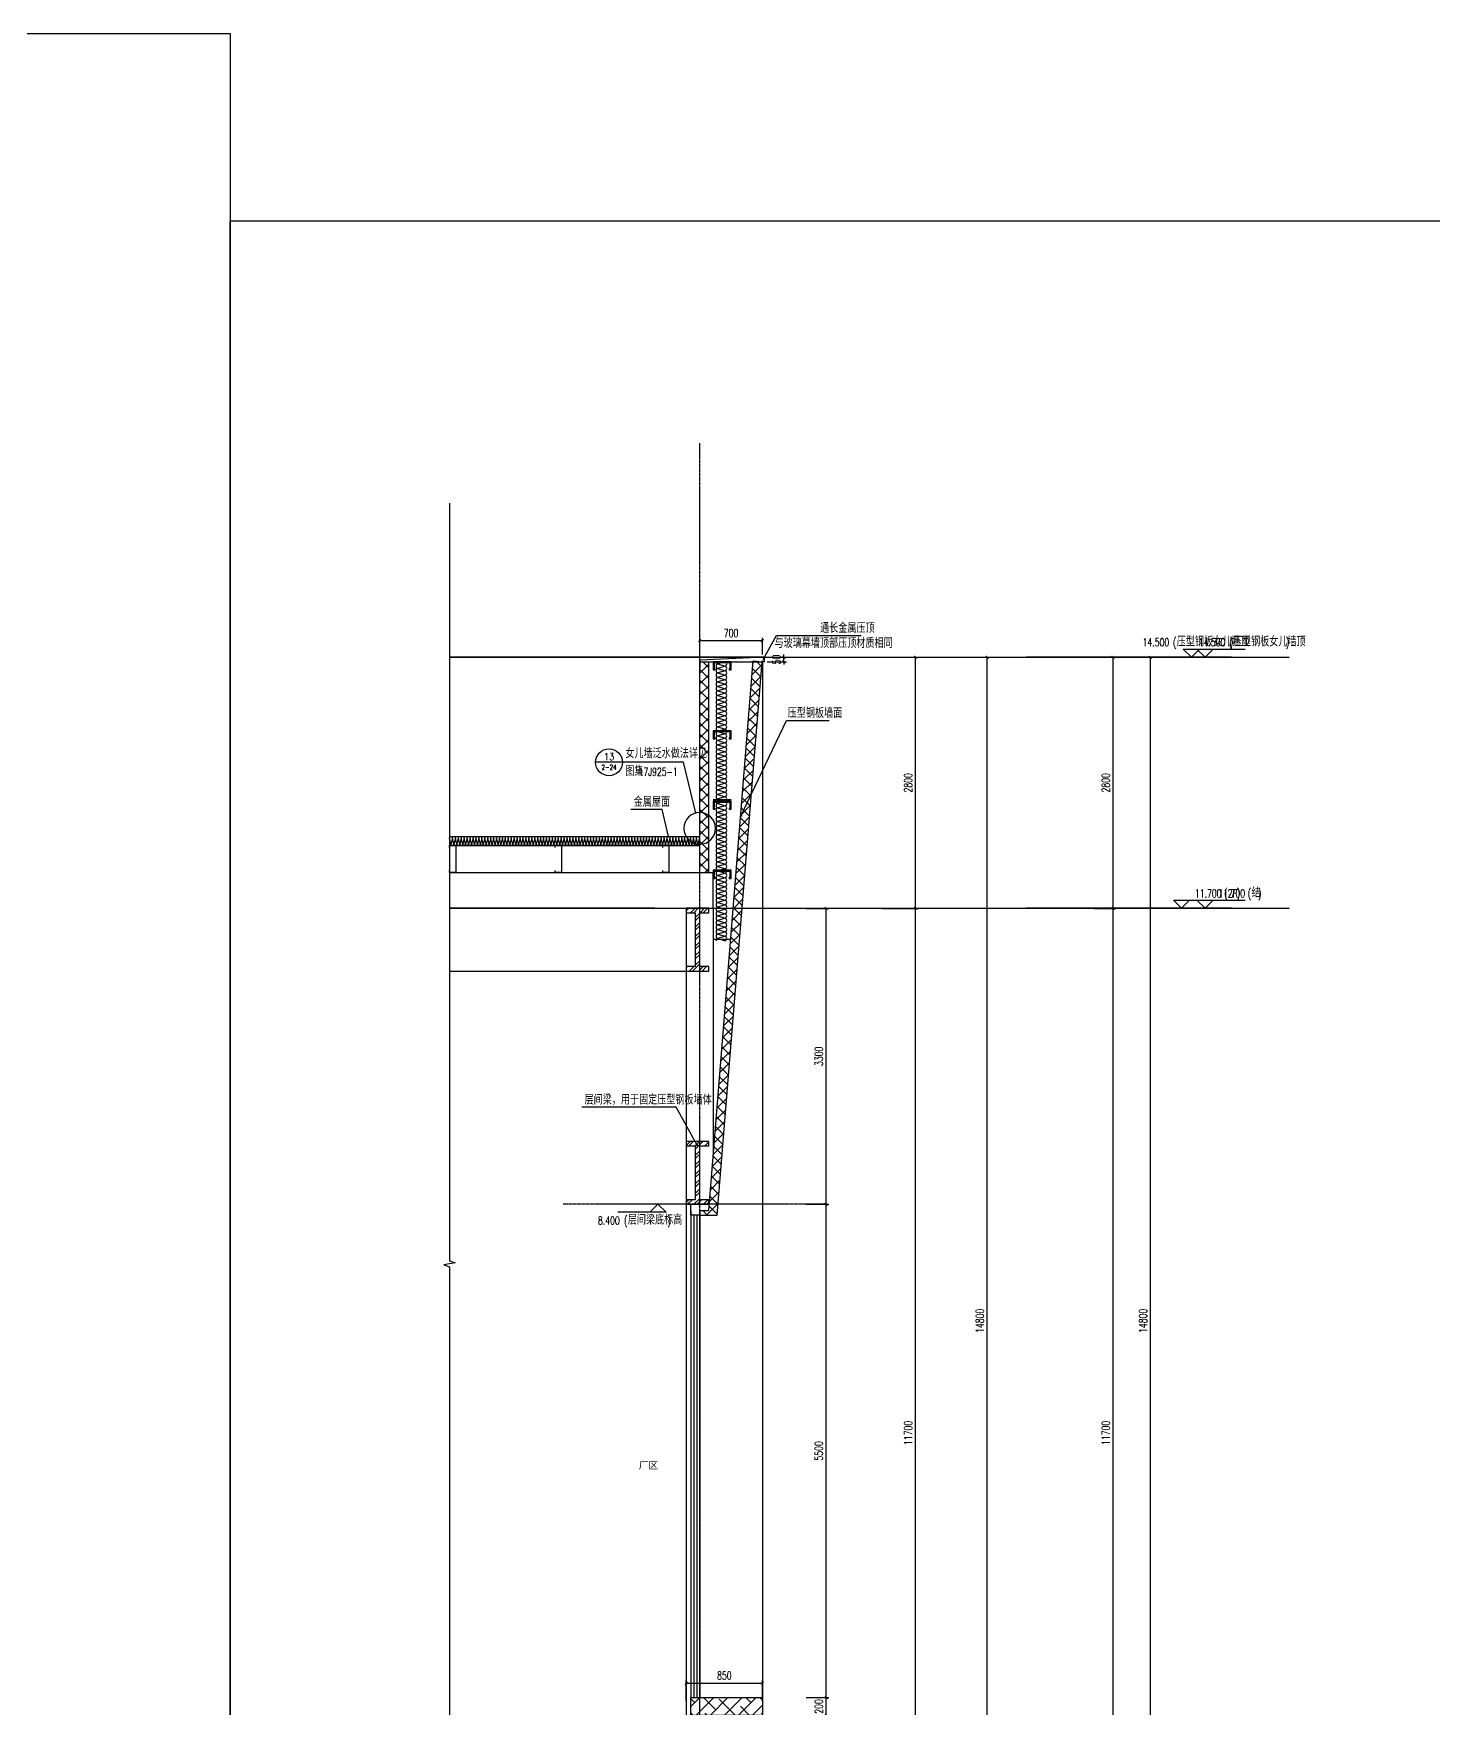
# Model space of a CAD drawing. Extents: x -1899985 to 1774885, y 556286 to 2175695.
# Drawn here: x -1570272 to -1554659, y 571034 to 589713 of the extents above; entities that cross this region are included whole.
import ezdxf
from ezdxf.enums import TextEntityAlignment as Align

# ---------------------------------------------------------------- set-up
doc = ezdxf.new("R2010")
doc.units = 0
doc.header["$LTSCALE"] = 10
doc.header["$MEASUREMENT"] = 0
for name, pattern in [('20剖面图$0$__DASH', [0.35, 0.25, -0.1]), ('20剖面图$0$DOTE', [2.42, 2, -0.2, 0.02, -0.2]), ('__DASH', [0.35, 0.25, -0.1]), ('DOTE', [2.42, 2, -0.2, 0.02, -0.2])]:
    doc.linetypes.add(name, pattern=pattern)
doc.layers.get('Defpoints').update_dxf_attribs({"color": 210})
for name, color, linetype in [('20剖面图$0$A-AXIS-D', 1, 'Continuous'), ('20剖面图$0$A-AXIS-DOTE', 14, '20剖面图$0$DOTE'), ('20剖面图$0$A-AXIS-DP', 126, 'Continuous'), ('20剖面图$0$A-AXIS-SYMB', 3, 'Continuous'), ('20剖面图$0$A-HATCH-2', 251, 'Continuous'), ('20剖面图$0$A-LIN-V', 9, 'Continuous'), ('20剖面图$0$A-WINDOW', 140, 'Continuous'), ('20剖面图$0$AS-COLN', 6, 'Continuous'), ('20剖面图$0$AS-WALL', 40, 'Continuous'), ('20剖面图$0$DIM_ELEV', 3, 'Continuous'), ('20剖面图$0$DIM_SYMB', 3, 'Continuous'), ('20剖面图$0$PUB_HATCH', 8, 'Continuous'), ('20剖面图$0$PUB_TEXT', 7, 'Continuous'), ('20剖面图$0$建-墙-填充', 8, 'Continuous'), ('20剖面图$0$建-柱-钢', 9, 'Continuous'), ('A-AXIS-D', 1, 'Continuous'), ('A-AXIS-DOTE', 14, 'DOTE'), ('A-AXIS-DP', 126, 'Continuous'), ('A-HATCH-2', 251, 'Continuous'), ('A-LIN-V', 9, 'Continuous'), ('AS-WALL', 40, 'Continuous'), ('DIM_ELEV', 3, 'Continuous'), ('DIM_SYMB', 3, 'Continuous'), ('PUB_TEXT', 7, 'Continuous')]:
    doc.layers.add(name, color=color, linetype=linetype)
doc.styles.add('20剖面图$0$_TCH_DIM', font='SIMPLEX', dxfattribs={"bigfont": 'GBCBIG'})
doc.styles.add('20剖面图$0$_TCH_DIM_T3', font='SIMPLEX', dxfattribs={"width": 0.705882, "bigfont": 'GBCBIG'})
doc.styles.add('20剖面图$0$图框', font='')
doc.styles.add('_TCH_DIM', font='SIMPLEX', dxfattribs={"bigfont": 'GBCBIG'})
doc.styles.add('_TCH_DIM_T3', font='SIMPLEX', dxfattribs={"width": 0.705882, "bigfont": 'GBCBIG'})
doc.styles.get('20剖面图$0$图框').set_extended_font_data('SimSun')
doc.dimstyles.new('20剖面图$0$_TCH_ARCH&&30', dxfattribs={"dimtxt": 89.25, "dimasz": 30, "dimexe": 30, "dimexo": 30, "dimgap": 37.875, "dimtad": 1, "dimdec": 0, "dimzin": 0, "dimdsep": 46, "dimtxsty": '20剖面图$0$_TCH_DIM_T3', "dimblk": '20剖面图$0$_ArchTick', "dimcen": 0.09, "dimclrt": 7, "dimazin": 2, "dimtfac": 1, "dimtdec": 0, "dimtix": 1, "dimtmove": 2, "dimatfit": 3, "dimfxl": 1, "dimtolj": 1, "dimtzin": 0, "dimarcsym": 0})
doc.dimstyles.new('_TCH_ARCH&&30', dxfattribs={"dimtxt": 89.25, "dimasz": 30, "dimexe": 30, "dimexo": 30, "dimgap": 37.875, "dimtad": 1, "dimdec": 0, "dimzin": 0, "dimdsep": 46, "dimtxsty": '_TCH_DIM_T3', "dimblk": 'ARCHTICK', "dimcen": 0.09, "dimclrt": 7, "dimazin": 2, "dimtfac": 1, "dimtdec": 0, "dimtix": 1, "dimtmove": 2, "dimatfit": 3, "dimfxl": 1, "dimtolj": 1, "dimtzin": 0, "dimarcsym": 0})
pattern_1 = [(45, (0, 0), (-53.0330086, 53.0330086), []), (45, (35.355, 0), (-53.0330086, 53.0330086), [])]
pattern_2 = [(45, (60, 0), (-60.000061, 60.000061), []), (135, (60, 0), (-60.000061, -60.000061), [])]

# ---------------------------------------------------------------- blocks, each defined once
blk = doc.blocks.new('20剖面图$0$CURVEPATTERNLIB$SYSLIB$岩棉板')
at = {"color": 0}
for p, q in [((0, -17), (12, -67)), ((12, -67), (24, -17))]:
    blk.add_line(p, q, dxfattribs=at)
for centre, start, end in [((12, -17), 0, 180), ((0, -67), 270, 0), ((24, -67), 180, 270)]:
    blk.add_arc(centre, 12, start, end, dxfattribs=at)
blk = doc.blocks.new('20剖面图$0$w423432')
at = {"layer": '20剖面图$0$A-LIN-V'}
blk.add_line((-1406424, 579963), (-1403484, 579963), dxfattribs=at)
for points in [[(-1406424, 580243), (-1406424, 580263), (-1406354, 580263), (-1406354, 579963), (-1406424, 579963), (-1406424, 579983)], [(-1405247, 580243), (-1405247, 580263), (-1405177, 580263), (-1405177, 579963), (-1405247, 579963), (-1405247, 579983)], [(-1404047, 580243), (-1404047, 580263), (-1403977, 580263), (-1403977, 579963), (-1404047, 579963), (-1404047, 579983)]]:
    blk.add_lwpolyline(points, dxfattribs=at)
at = {"layer": '20剖面图$0$AS-COLN'}
for p, q in [((-1406424, 580363), (-1403634, 580363)), ((-1406424, 580263), (-1403634, 580263))]:
    blk.add_line(p, q, dxfattribs=at)
at = {"layer": '20剖面图$0$A-HATCH-2', "xscale": -1.365615733326002, "yscale": 1.351351351351351, "zscale": 1.351351351351351, "rotation": 1.675992753059801e-11}
for p in [(-1406392, 580370), (-1406359, 580370), (-1406326, 580370), (-1406293, 580370), (-1406260, 580370), (-1406228, 580370), (-1406195, 580370), (-1406162, 580370), (-1406129, 580370), (-1406097, 580370), (-1406064, 580370), (-1406031, 580370), (-1405998, 580370), (-1405965, 580370), (-1405933, 580370), (-1405900, 580370), (-1405867, 580370), (-1405834, 580370), (-1405802, 580370), (-1405769, 580370), (-1405736, 580370), (-1405703, 580370), (-1405670, 580370), (-1405638, 580370), (-1405605, 580370), (-1405572, 580370), (-1405539, 580370), (-1405507, 580370), (-1405474, 580370), (-1405441, 580370), (-1405408, 580370), (-1405375, 580370), (-1405343, 580370), (-1405310, 580370), (-1405277, 580370), (-1405244, 580370), (-1405212, 580370), (-1405179, 580370), (-1405146, 580370), (-1405113, 580370), (-1405081, 580370), (-1405048, 580370), (-1405015, 580370), (-1404982, 580370), (-1404949, 580370), (-1404917, 580370), (-1404884, 580370), (-1404851, 580370), (-1404818, 580370), (-1404786, 580370), (-1404753, 580370), (-1404720, 580370), (-1404687, 580370), (-1404654, 580370), (-1404622, 580370), (-1404589, 580370), (-1404556, 580370), (-1404523, 580370), (-1404491, 580370), (-1404458, 580370), (-1404425, 580370), (-1404392, 580370), (-1404359, 580370), (-1404327, 580370), (-1404294, 580370), (-1404261, 580370), (-1404228, 580370), (-1404196, 580370), (-1404163, 580370), (-1404130, 580370), (-1404097, 580370), (-1404064, 580370), (-1404032, 580370), (-1403999, 580370), (-1403966, 580370), (-1403933, 580370), (-1403901, 580370), (-1403868, 580370), (-1403835, 580370), (-1403802, 580370), (-1403770, 580370), (-1403737, 580370), (-1403704, 580370), (-1403671, 580370), (-1403638, 580370)]:
    blk.add_blockref('20剖面图$0$CURVEPATTERNLIB$SYSLIB$岩棉板', p, dxfattribs=at)
blk = doc.blocks.new('20剖面图$0$_ArchTick')
at = {"color": 0, "linetype": 'ByBlock', "const_width": 0.4}
blk.add_lwpolyline([(-0.5, -0.5), (0.5, 0.5)], dxfattribs=at)
blk = doc.blocks.new('*D234')
at = {"layer": '20剖面图$0$A-AXIS-D', "color": 0, "lineweight": -2, "transparency": 16777216}
for p, q in [((-1560005, 582757), (-1559605, 582757)), ((-1559635, 567957), (-1559635, 582757)), ((-1560005, 567957), (-1559605, 567957))]:
    blk.add_line(p, q, dxfattribs=at)
at = {"layer": 'Defpoints', "color": 0, "transparency": 16777216}
for p in [(-1560035, 582757), (-1559635, 582757), (-1560035, 567957)]:
    blk.add_point(p, dxfattribs=at)
at = {"layer": '20剖面图$0$A-AXIS-D', "color": 0, "lineweight": -2, "transparency": 16777216, "xscale": 30, "yscale": 30, "zscale": 30}
for p, rotation in [((-1559635, 582757), 90), ((-1559635, 567957), 270)]:
    blk.add_blockref('20剖面图$0$_ArchTick', p, dxfattribs=dict(at, rotation=rotation))
at = {"layer": '20剖面图$0$A-AXIS-D', "color": 7, "transparency": 16777216, "insert": (-1559717, 575357), "char_height": 89.2, "attachment_point": 5, "rotation": 90, "style": '20剖面图$0$_TCH_DIM_T3'}
blk.add_mtext('\\A1;14800', dxfattribs=at)
blk = doc.blocks.new('*D236')
at = {"layer": '20剖面图$0$A-AXIS-D', "color": 0, "lineweight": -2, "transparency": 16777216}
for p, q in [((-1560805, 579957), (-1560405, 579957)), ((-1560435, 568257), (-1560435, 579957)), ((-1560805, 568257), (-1560405, 568257))]:
    blk.add_line(p, q, dxfattribs=at)
at = {"layer": 'Defpoints', "color": 0, "transparency": 16777216}
for p in [(-1560835, 579957), (-1560435, 579957), (-1560835, 568257)]:
    blk.add_point(p, dxfattribs=at)
at = {"layer": '20剖面图$0$A-AXIS-D', "color": 0, "lineweight": -2, "transparency": 16777216, "xscale": 30, "yscale": 30, "zscale": 30}
for p, rotation in [((-1560435, 579957), 90), ((-1560435, 568257), 270)]:
    blk.add_blockref('20剖面图$0$_ArchTick', p, dxfattribs=dict(at, rotation=rotation))
at = {"layer": '20剖面图$0$A-AXIS-D', "color": 7, "transparency": 16777216, "insert": (-1560517, 574107), "char_height": 89.2, "attachment_point": 5, "rotation": 90, "style": '20剖面图$0$_TCH_DIM_T3'}
blk.add_mtext('\\A1;11700', dxfattribs=at)
blk = doc.blocks.new('*D237')
at = {"layer": '20剖面图$0$A-AXIS-D', "color": 0, "lineweight": -2, "transparency": 16777216}
for p, q in [((-1560805, 582757), (-1560405, 582757)), ((-1560435, 579957), (-1560435, 582757)), ((-1560805, 579957), (-1560405, 579957))]:
    blk.add_line(p, q, dxfattribs=at)
at = {"layer": 'Defpoints', "color": 0, "transparency": 16777216}
for p in [(-1560835, 582757), (-1560435, 582757), (-1560835, 579957)]:
    blk.add_point(p, dxfattribs=at)
at = {"layer": '20剖面图$0$A-AXIS-D', "color": 0, "lineweight": -2, "transparency": 16777216, "xscale": 30, "yscale": 30, "zscale": 30}
for p, rotation in [((-1560435, 582757), 90), ((-1560435, 579957), 270)]:
    blk.add_blockref('20剖面图$0$_ArchTick', p, dxfattribs=dict(at, rotation=rotation))
at = {"layer": '20剖面图$0$A-AXIS-D', "color": 7, "transparency": 16777216, "insert": (-1560517, 581357), "char_height": 89.2, "attachment_point": 5, "rotation": 90, "style": '20剖面图$0$_TCH_DIM_T3'}
blk.add_mtext('\\A1;2800', dxfattribs=at)
blk = doc.blocks.new('*D238')
at = {"layer": '20剖面图$0$A-AXIS-DP', "color": 0, "lineweight": -2, "transparency": 16777216}
for p, q in [((-1561653, 579957), (-1561401, 579957)), ((-1561431, 576657), (-1561431, 579957)), ((-1561653, 576657), (-1561401, 576657))]:
    blk.add_line(p, q, dxfattribs=at)
at = {"layer": 'Defpoints', "color": 0, "transparency": 16777216}
for p in [(-1561683, 579957), (-1561431, 579957), (-1561683, 576657)]:
    blk.add_point(p, dxfattribs=at)
at = {"layer": '20剖面图$0$A-AXIS-DP', "color": 0, "lineweight": -2, "transparency": 16777216, "xscale": 30, "yscale": 30, "zscale": 30}
for p, rotation in [((-1561431, 579957), 90), ((-1561431, 576657), 270)]:
    blk.add_blockref('20剖面图$0$_ArchTick', p, dxfattribs=dict(at, rotation=rotation))
at = {"layer": '20剖面图$0$A-AXIS-DP', "color": 7, "transparency": 16777216, "insert": (-1561514, 578307), "char_height": 89.2, "attachment_point": 5, "rotation": 90, "style": '20剖面图$0$_TCH_DIM_T3'}
blk.add_mtext('\\A1;3300', dxfattribs=at)
blk = doc.blocks.new('*D239')
at = {"layer": '20剖面图$0$A-AXIS-DP', "color": 0, "lineweight": -2, "transparency": 16777216}
for p, q in [((-1561653, 576657), (-1561401, 576657)), ((-1561431, 571157), (-1561431, 576657)), ((-1561653, 571157), (-1561401, 571157))]:
    blk.add_line(p, q, dxfattribs=at)
at = {"layer": 'Defpoints', "color": 0, "transparency": 16777216}
for p in [(-1561683, 576657), (-1561431, 576657), (-1561683, 571157)]:
    blk.add_point(p, dxfattribs=at)
at = {"layer": '20剖面图$0$A-AXIS-DP', "color": 0, "lineweight": -2, "transparency": 16777216, "xscale": 30, "yscale": 30, "zscale": 30}
for p, rotation in [((-1561431, 576657), 90), ((-1561431, 571157), 270)]:
    blk.add_blockref('20剖面图$0$_ArchTick', p, dxfattribs=dict(at, rotation=rotation))
at = {"layer": '20剖面图$0$A-AXIS-DP', "color": 7, "transparency": 16777216, "insert": (-1561514, 573907), "char_height": 89.2, "attachment_point": 5, "rotation": 90, "style": '20剖面图$0$_TCH_DIM_T3'}
blk.add_mtext('\\A1;5500', dxfattribs=at)
blk = doc.blocks.new('*D240')
at = {"layer": '20剖面图$0$A-AXIS-DP', "color": 0, "lineweight": -2, "transparency": 16777216}
for p, q in [((-1561653, 571157), (-1561401, 571157)), ((-1561431, 571157), (-1561431, 571187)), ((-1561431, 570957), (-1561431, 571157)), ((-1561653, 570957), (-1561401, 570957)), ((-1561431, 570957), (-1561431, 570927))]:
    blk.add_line(p, q, dxfattribs=at)
at = {"layer": 'Defpoints', "color": 0, "transparency": 16777216}
for p in [(-1561683, 571157), (-1561431, 571157), (-1561683, 570957)]:
    blk.add_point(p, dxfattribs=at)
at = {"layer": '20剖面图$0$A-AXIS-DP', "color": 0, "lineweight": -2, "transparency": 16777216, "xscale": 30, "yscale": 30, "zscale": 30}
for p, rotation in [((-1561431, 571157), 270), ((-1561431, 570957), 90)]:
    blk.add_blockref('20剖面图$0$_ArchTick', p, dxfattribs=dict(at, rotation=rotation))
at = {"layer": '20剖面图$0$A-AXIS-DP', "color": 7, "transparency": 16777216, "insert": (-1561514, 571057), "char_height": 89.2, "attachment_point": 5, "rotation": 90, "style": '20剖面图$0$_TCH_DIM_T3'}
blk.add_mtext('\\A1;200', dxfattribs=at)
blk = doc.blocks.new('*D242')
at = {"layer": '20剖面图$0$A-AXIS-DP', "color": 0, "lineweight": -2, "transparency": 16777216}
for p, q in [((-1562992, 571120), (-1562992, 571348)), ((-1562992, 571318), (-1562142, 571318)), ((-1562142, 571120), (-1562142, 571348))]:
    blk.add_line(p, q, dxfattribs=at)
at = {"layer": 'Defpoints', "color": 0, "transparency": 16777216}
for p in [(-1562142, 571318), (-1562992, 571090), (-1562142, 571090)]:
    blk.add_point(p, dxfattribs=at)
at = {"layer": '20剖面图$0$A-AXIS-DP', "color": 0, "lineweight": -2, "transparency": 16777216, "xscale": 30, "yscale": 30, "zscale": 30, "rotation": 180}
blk.add_blockref('20剖面图$0$_ArchTick', (-1562992, 571318), dxfattribs=at)
at = {"layer": '20剖面图$0$A-AXIS-DP', "color": 0, "lineweight": -2, "transparency": 16777216, "xscale": 30, "yscale": 30, "zscale": 30}
blk.add_blockref('20剖面图$0$_ArchTick', (-1562142, 571318), dxfattribs=at)
at = {"layer": '20剖面图$0$A-AXIS-DP', "color": 7, "transparency": 16777216, "insert": (-1562567, 571401), "char_height": 89.2, "attachment_point": 5, "style": '20剖面图$0$_TCH_DIM_T3'}
blk.add_mtext('\\A1;850', dxfattribs=at)
blk = doc.blocks.new('*D243')
at = {"layer": '20剖面图$0$A-AXIS-DP', "color": 0, "lineweight": -2, "transparency": 16777216}
for p, q in [((-1562842, 582787), (-1562842, 582974)), ((-1562142, 582787), (-1562142, 582974)), ((-1562842, 582944), (-1562142, 582944))]:
    blk.add_line(p, q, dxfattribs=at)
at = {"layer": 'Defpoints', "color": 0, "transparency": 16777216}
for p in [(-1562142, 582944), (-1562842, 582757), (-1562142, 582757)]:
    blk.add_point(p, dxfattribs=at)
at = {"layer": '20剖面图$0$A-AXIS-DP', "color": 0, "lineweight": -2, "transparency": 16777216, "xscale": 30, "yscale": 30, "zscale": 30, "rotation": 180}
blk.add_blockref('20剖面图$0$_ArchTick', (-1562842, 582944), dxfattribs=at)
at = {"layer": '20剖面图$0$A-AXIS-DP', "color": 0, "lineweight": -2, "transparency": 16777216, "xscale": 30, "yscale": 30, "zscale": 30}
blk.add_blockref('20剖面图$0$_ArchTick', (-1562142, 582944), dxfattribs=at)
at = {"layer": '20剖面图$0$A-AXIS-DP', "color": 7, "transparency": 16777216, "insert": (-1562492, 583027), "char_height": 89.2, "attachment_point": 5, "style": '20剖面图$0$_TCH_DIM_T3'}
blk.add_mtext('\\A1;700', dxfattribs=at)
blk = doc.blocks.new('20剖面图$0$CURVEPATTERNLIB$SYSLIB$防水材料1')
at = {"layer": '20剖面图$0$PUB_HATCH'}
h = blk.add_hatch(dxfattribs=at)
h.set_pattern_fill('ANSI31', color=256, scale=10, angle=90, style=0)
h.set_pattern_definition([(45, (-196995.837, -685381.036), (11.22532015, -11.22532015), [])])
h.paths.add_polyline_path([(35, 0), (0, 0), (0, -100), (35, -100), (35, -90), (30, -90), (30, -95), (5, -95), (5, -5), (30, -5), (30, -10), (35, -10)])
h = blk.add_hatch(dxfattribs=at)
h.set_pattern_fill('ANSI31', color=256, scale=10, angle=90, style=0)
h.set_pattern_definition([(45, (-196695.837, -685381.036), (11.22532015, -11.22532015), [])])
h.paths.add_polyline_path([(335, 0), (300, 0), (300, -100), (335, -100), (335, -90), (330, -90), (330, -95), (305, -95), (305, -5), (330, -5), (330, -10), (335, -10)])
at = {"layer": '20剖面图$0$A-LIN-V', "extrusion": (-3.26108e-18, 2.41725e-31, -1)}
blk.add_line((600, 0), (600, -100), dxfattribs=at)
at = {"layer": '20剖面图$0$A-LIN-V'}
for p, q in [((30, -10), (35, -10)), ((330, -10), (335, -10)), ((30, -90), (35, -90)), ((330, -90), (335, -90))]:
    blk.add_line(p, q, dxfattribs=at)
at = {"layer": '20剖面图$0$A-LIN-V', "extrusion": (-3.26108e-18, 2.41725e-31, -1)}
for points in [[(-35, -10), (-35, 0), (0, 0), (0, -100), (-35, -100), (-35, -90)], [(-335, -10), (-335, 0), (-300, 0), (-300, -100), (-335, -100), (-335, -90)], [(-30, -10), (-30, -5), (-5, -5), (-5, -95), (-30, -95), (-30, -90)], [(-330, -10), (-330, -5), (-305, -5), (-305, -95), (-330, -95), (-330, -90)]]:
    blk.add_lwpolyline(points, dxfattribs=at)
at = {"layer": '20剖面图$0$A-LIN-V', "xscale": 0.8142221102150538, "yscale": 0.8108108108108109, "zscale": 0.8142221102150538}
for p in [(0, -20.1), (19.5, -20.1), (39.1, -20.1), (58.6, -20.1), (78.2, -20.1), (97.7, -20.1), (117.2, -20.1), (136.8, -20.1), (156.3, -20.1), (175.9, -20.1), (195.4, -20.1), (215, -20.1), (234.5, -20.1), (254, -20.1), (273.6, -20.1), (293.1, -20.1), (312.7, -20.1), (332.2, -20.1), (351.7, -20.1), (371.3, -20.1), (390.8, -20.1), (410.4, -20.1), (429.9, -20.1), (449.5, -20.1), (469, -20.1), (488.5, -20.1), (508.1, -20.1), (527.6, -20.1), (547.2, -20.1), (566.7, -20.1), (586.2, -20.1)]:
    blk.add_blockref('20剖面图$0$CURVEPATTERNLIB$SYSLIB$岩棉板', p, dxfattribs=at)
blk = doc.blocks.new('$LinePat$素土夯实')
at = {"color": 0}
for p, q in [((0, -210), (210, 0)), ((120, -300), (420, 0)), ((420, 0), (608, -188)), ((495, -300), (795, 0)), ((615, 0), (705, -90)), ((210, -210), (300, -300)), ((315, -105), (502, -293)), ((705, -300), (795, -210))]:
    blk.add_line(p, q, dxfattribs=at)
blk = doc.blocks.new('_ArchTick')
at = {"color": 0, "linetype": 'ByBlock', "const_width": 0.4}
blk.add_lwpolyline([(-0.5, -0.5), (0.5, 0.5)], dxfattribs=at)
blk = doc.blocks.new('*D526')
at = {"layer": 'A-AXIS-D', "color": 0, "lineweight": -2, "transparency": 16777216}
for p, q in [((-1558442, 568257), (-1558202, 568257)), ((-1558232, 567957), (-1558232, 568257)), ((-1558442, 567957), (-1558202, 567957))]:
    blk.add_line(p, q, dxfattribs=at)
at = {"layer": 'Defpoints', "color": 0, "transparency": 16777216}
for p in [(-1558472, 568257), (-1558232, 568257), (-1558472, 567957)]:
    blk.add_point(p, dxfattribs=at)
at = {"layer": 'A-AXIS-D', "color": 0, "lineweight": -2, "transparency": 16777216, "xscale": 30, "yscale": 30, "zscale": 30}
for p, rotation in [((-1558232, 568257), 90), ((-1558232, 567957), 270)]:
    blk.add_blockref('_ArchTick', p, dxfattribs=dict(at, rotation=rotation))
at = {"layer": 'A-AXIS-D', "color": 7, "transparency": 16777216, "insert": (-1558314, 568107), "char_height": 89.2, "attachment_point": 5, "rotation": 90, "style": '_TCH_DIM_T3'}
blk.add_mtext('\\A1;300', dxfattribs=at)
blk = doc.blocks.new('*D527')
at = {"layer": 'A-AXIS-D', "color": 0, "lineweight": -2, "transparency": 16777216}
for p, q in [((-1558442, 579957), (-1558202, 579957)), ((-1558232, 568257), (-1558232, 579957)), ((-1558442, 568257), (-1558202, 568257))]:
    blk.add_line(p, q, dxfattribs=at)
at = {"layer": 'Defpoints', "color": 0, "transparency": 16777216}
for p in [(-1558472, 579957), (-1558232, 579957), (-1558472, 568257)]:
    blk.add_point(p, dxfattribs=at)
at = {"layer": 'A-AXIS-D', "color": 0, "lineweight": -2, "transparency": 16777216, "xscale": 30, "yscale": 30, "zscale": 30}
for p, rotation in [((-1558232, 579957), 90), ((-1558232, 568257), 270)]:
    blk.add_blockref('_ArchTick', p, dxfattribs=dict(at, rotation=rotation))
at = {"layer": 'A-AXIS-D', "color": 7, "transparency": 16777216, "insert": (-1558314, 574107), "char_height": 89.2, "attachment_point": 5, "rotation": 90, "style": '_TCH_DIM_T3'}
blk.add_mtext('\\A1;11700', dxfattribs=at)
blk = doc.blocks.new('*D528')
at = {"layer": 'A-AXIS-D', "color": 0, "lineweight": -2, "transparency": 16777216}
for p, q in [((-1558442, 582757), (-1558202, 582757)), ((-1558232, 579957), (-1558232, 582757)), ((-1558442, 579957), (-1558202, 579957))]:
    blk.add_line(p, q, dxfattribs=at)
at = {"layer": 'Defpoints', "color": 0, "transparency": 16777216}
for p in [(-1558472, 582757), (-1558232, 582757), (-1558472, 579957)]:
    blk.add_point(p, dxfattribs=at)
at = {"layer": 'A-AXIS-D', "color": 0, "lineweight": -2, "transparency": 16777216, "xscale": 30, "yscale": 30, "zscale": 30}
for p, rotation in [((-1558232, 582757), 90), ((-1558232, 579957), 270)]:
    blk.add_blockref('_ArchTick', p, dxfattribs=dict(at, rotation=rotation))
at = {"layer": 'A-AXIS-D', "color": 7, "transparency": 16777216, "insert": (-1558314, 581357), "char_height": 89.2, "attachment_point": 5, "rotation": 90, "style": '_TCH_DIM_T3'}
blk.add_mtext('\\A1;2800', dxfattribs=at)
blk = doc.blocks.new('*D529')
at = {"layer": 'A-AXIS-D', "color": 0, "lineweight": -2, "transparency": 16777216}
for p, q in [((-1558122, 582757), (-1557785, 582757)), ((-1557815, 567957), (-1557815, 582757)), ((-1558122, 567957), (-1557785, 567957))]:
    blk.add_line(p, q, dxfattribs=at)
at = {"layer": 'Defpoints', "color": 0, "transparency": 16777216}
for p in [(-1558152, 582757), (-1557815, 582757), (-1558152, 567957)]:
    blk.add_point(p, dxfattribs=at)
at = {"layer": 'A-AXIS-D', "color": 0, "lineweight": -2, "transparency": 16777216, "xscale": 30, "yscale": 30, "zscale": 30}
for p, rotation in [((-1557815, 582757), 90), ((-1557815, 567957), 270)]:
    blk.add_blockref('_ArchTick', p, dxfattribs=dict(at, rotation=rotation))
at = {"layer": 'A-AXIS-D', "color": 7, "transparency": 16777216, "insert": (-1557898, 575357), "char_height": 89.2, "attachment_point": 5, "rotation": 90, "style": '_TCH_DIM_T3'}
blk.add_mtext('\\A1;14800', dxfattribs=at)
blk = doc.blocks.new('*D114')
at = {"layer": 'A-AXIS-DP', "color": 0, "lineweight": -2, "transparency": 16777216}
for p, q in [((-1561903, 582757), (-1561903, 582787)), ((-1562088, 582757), (-1561873, 582757)), ((-1562088, 582707), (-1561873, 582707)), ((-1561903, 582707), (-1561903, 582757)), ((-1561903, 582707), (-1561903, 582677))]:
    blk.add_line(p, q, dxfattribs=at)
at = {"layer": 'Defpoints', "color": 0, "transparency": 16777216}
for p in [(-1562118, 582757), (-1562118, 582707), (-1561903, 582757)]:
    blk.add_point(p, dxfattribs=at)
at = {"layer": 'A-AXIS-DP', "color": 0, "lineweight": -2, "transparency": 16777216, "xscale": 30, "yscale": 30, "zscale": 30}
for p, rotation in [((-1561903, 582757), 270), ((-1561903, 582707), 90)]:
    blk.add_blockref('_ArchTick', p, dxfattribs=dict(at, rotation=rotation))
at = {"layer": 'A-AXIS-DP', "color": 7, "transparency": 16777216, "insert": (-1561986, 582732), "char_height": 89.2, "attachment_point": 5, "rotation": 90, "style": '_TCH_DIM_T3'}
blk.add_mtext('\\A1;50', dxfattribs=at)
blk = doc.blocks.new('20剖面图')
at = {"layer": '20剖面图$0$A-HATCH-2'}
h = blk.add_hatch(dxfattribs=at)
h.set_pattern_fill('ANSI38', color=256, scale=70)
h.set_pattern_definition([(45, (-4241.2, 0), (-78.577241, 78.577241), []), (135, (-4241.2, 0), (-235.731723, 78.577241), [277.8125, -166.6875])])
h.paths.add_polyline_path([(-1562941.9, 571157.5), (-1562142.1, 571157.5), (-1562142.1, 570957.5), (-1562941.9, 570957.5)])
at = {"layer": '20剖面图$0$PUB_HATCH'}
h = blk.add_hatch(dxfattribs=at)
h.set_pattern_fill('多孔材料', color=256, scale=30, style=0)
h.set_pattern_definition(pattern_2)
h.paths.add_polyline_path([(-1562741.9, 580357.5), (-1562741.9, 582707.5), (-1562841.9, 582707.5), (-1562841.9, 580357.5)])
h = blk.add_hatch(dxfattribs=at)
h.set_pattern_fill('多孔材料', color=256, scale=30, style=0)
h.set_pattern_definition(pattern_2)
h.paths.add_polyline_path([(-1562741.9, 576587.5), (-1562645.7, 576537.5), (-1562145.8, 582707.5), (-1562245.5, 582715.5)])
h = blk.add_hatch(dxfattribs=at)
h.set_pattern_fill('多孔材料', color=256, scale=30, style=0)
h.set_pattern_definition(pattern_2)
h.paths.add_polyline_path([(-1562841.9, 576537.5), (-1562645.7, 576537.5), (-1562741.9, 576587.5), (-1562841.9, 576587.5)])
at = {"layer": '20剖面图$0$建-墙-填充'}
h = blk.add_hatch(dxfattribs=at)
h.set_pattern_fill('金属', color=256, scale=30, style=0)
h.set_pattern_definition(pattern_1)
h.paths.add_polyline_path([(-1562741.9, 579957.5), (-1562991.9, 579957.5), (-1562991.9, 579907.5), (-1562891.9, 579907.5), (-1562891.9, 579307.5), (-1562991.9, 579307.5), (-1562991.9, 579257.5), (-1562741.9, 579257.5), (-1562741.9, 579307.5), (-1562841.9, 579307.5), (-1562841.9, 579907.5), (-1562741.9, 579907.5)])
h = blk.add_hatch(dxfattribs=at)
h.set_pattern_fill('金属', color=256, scale=30, style=0)
h.set_pattern_definition(pattern_1)
h.paths.add_polyline_path([(-1562741.9, 577357.5), (-1562991.9, 577357.5), (-1562991.9, 577307.5), (-1562891.9, 577307.5), (-1562891.9, 576707.5), (-1562991.9, 576707.5), (-1562991.9, 576657.5), (-1562741.9, 576657.5), (-1562741.9, 576707.5), (-1562841.9, 576707.5), (-1562841.9, 577307.5), (-1562741.9, 577307.5)])
at = {"layer": '20剖面图$0$A-AXIS-DOTE'}
for p, q in [((-1562841.9, 565580.6), (-1562841.9, 585146)), ((-1561431.5, 576657.5), (-1564364.6, 576657.5))]:
    blk.add_line(p, q, dxfattribs=at)
at = {"layer": '20剖面图$0$A-AXIS-DOTE', "linetype": '20剖面图$0$__DASH', "ltscale": 2}
for p, q in [((-1565632.3, 582757.5), (-1556264.6, 582757.5)), ((-1565632.3, 579957.5), (-1556264.6, 579957.5))]:
    blk.add_line(p, q, dxfattribs=at)
at = {"layer": '20剖面图$0$A-AXIS-SYMB'}
for p, q in [((-1563703.1, 581586.1), (-1564003.1, 581586.1)), ((-1563021.3, 581586.1), (-1563703.1, 581586.1)), ((-1562883.8, 581020.4), (-1563021.3, 581586.1)), ((-1563104.5, 577738.5), (-1564157.6, 577738.5)), ((-1562870.6, 577316.4), (-1563104.5, 577738.5))]:
    blk.add_line(p, q, dxfattribs=at)
blk.add_lwpolyline([(-1562664.9, 580848.4, 1), (-1563019, 580848.4, 1)], format="xyb", close=True, dxfattribs=at)
at = {"layer": '20剖面图$0$A-AXIS-SYMB', "const_width": 12}
blk.add_lwpolyline([(-1562867.7, 577311.1, 1), (-1562873.5, 577321.6, 1)], format="xyb", close=True, dxfattribs=at)
at = {"layer": '20剖面图$0$A-AXIS-SYMB'}
blk.add_circle((-1563853.1, 581586.1), 150, dxfattribs=at)
at = {"layer": '20剖面图$0$A-LIN-V'}
for p, q in [((-1562118, 582757.5), (-1565632.3, 582757.5)), ((-1562142.1, 582718.8), (-1562142.1, 581799.5)), ((-1562142.1, 582718.8), (-1562142.1, 568214.9)), ((-1562691.9, 579957.5), (-1562691.9, 580357.5)), ((-1563341.9, 579957.5), (-1565632.3, 579957.5)), ((-1563341.9, 579957.5), (-1562691.9, 579957.5)), ((-1562991.9, 579957.5), (-1562991.9, 576587.5)), ((-1562691.9, 579957.5), (-1562691.9, 577204.7)), ((-1565632.3, 579257.5), (-1562991.9, 579257.5)), ((-1562991.9, 576587.5), (-1562991.9, 568257.5))]:
    blk.add_line(p, q, dxfattribs=at)
for points in [[(-1562991.9, 582757.5), (-1562348.5, 582757.5)], [(-1562841.9, 582707.5), (-1562142.1, 582707.5)]]:
    blk.add_lwpolyline(points, dxfattribs=at)
at = {"layer": '20剖面图$0$A-WINDOW'}
for p, q in [((-1562941.9, 576587.5), (-1562941.9, 571157.5)), ((-1562908.9, 576535.6), (-1562908.9, 571157.5)), ((-1562874.9, 576535.6), (-1562874.9, 571157.5)), ((-1562841.9, 576587.5), (-1562841.9, 571157.5))]:
    blk.add_line(p, q, dxfattribs=at)
for points in [[(-1562841.9, 576587.5), (-1562841.9, 576587.5), (-1562841.9, 576535.6), (-1562941.9, 576535.6), (-1562941.9, 576657.5), (-1562841.9, 576657.5)], [(-1562941.9, 571157.5), (-1562142.1, 571157.5), (-1562142.1, 570957.5), (-1562941.9, 570957.5), (-1562941.9, 571157.5)]]:
    blk.add_lwpolyline(points, dxfattribs=at)
at = {"layer": '20剖面图$0$AS-WALL'}
for p, q in [((-1562841.9, 580357.5), (-1562841.9, 582707.5)), ((-1562841.9, 582707.5), (-1562741.9, 582707.5)), ((-1562741.9, 576587.5), (-1562245.5, 582715.5)), ((-1562741.9, 580357.5), (-1562741.9, 582707.5)), ((-1562645.7, 576537.5), (-1562145.8, 582707.5)), ((-1562245.5, 582715.5), (-1562145.8, 582707.5)), ((-1562841.9, 580357.5), (-1562741.9, 580357.5)), ((-1562841.9, 576587.5), (-1562741.9, 576587.5)), ((-1562841.9, 576587.5), (-1562841.9, 576537.5)), ((-1562841.9, 576537.5), (-1562645.7, 576537.5))]:
    blk.add_line(p, q, dxfattribs=at)
blk.add_lwpolyline([(-1562142.1, 582686.2), (-1562142.1, 582718.8), (-1562118, 582707.5), (-1562118, 582757.5), (-1562841.9, 582724.3), (-1562841.9, 582640)], dxfattribs=at)
at = {"layer": '20剖面图$0$DIM_ELEV'}
for p, q in [((-1557206.5, 582757.5), (-1557296.5, 582847.5)), ((-1557296.5, 582847.5), (-1556760.1, 582847.5)), ((-1557206.5, 582757.5), (-1557116.5, 582847.5)), ((-1557416.5, 582757.5), (-1557116.5, 582757.5)), ((-1557206.5, 579957.5), (-1557296.5, 580047.5)), ((-1557296.5, 580047.5), (-1556760.1, 580047.5)), ((-1557206.5, 579957.5), (-1557116.5, 580047.5)), ((-1557416.5, 579957.5), (-1557116.5, 579957.5)), ((-1563307.7, 576657.5), (-1563397.7, 576567.5)), ((-1563007.4, 576657.5), (-1563397.7, 576657.5)), ((-1563307.7, 576657.5), (-1563217.7, 576567.5)), ((-1563217.7, 576567.5), (-1563754.1, 576567.5))]:
    blk.add_line(p, q, dxfattribs=at)
at = {"layer": '20剖面图$0$DIM_SYMB'}
for p, q in [((-1562379.1, 580990.7), (-1561875.5, 582050.7)), ((-1561875.5, 582050.7), (-1561399.6, 582050.7)), ((-1563261.2, 581059), (-1563609.7, 581059)), ((-1563189.2, 580757.5), (-1563261.2, 581059))]:
    blk.add_line(p, q, dxfattribs=at)
blk.add_lwpolyline([(-1565632.3, 584475.8), (-1565632.3, 576025.4), (-1565569.3, 576002.4), (-1565695.3, 575980.2), (-1565632.3, 575957.9), (-1565632.3, 567507.5)], dxfattribs=at)
at = {"layer": '20剖面图$0$DIM_SYMB', "const_width": 12}
for points in [[(-1562381.6, 580985.3, 1), (-1562376.5, 580996.1, 1)], [(-1563187.8, 580751.6, 1), (-1563190.6, 580763.3, 1)]]:
    blk.add_lwpolyline(points, format="xyb", close=True, dxfattribs=at)
at = {"layer": '20剖面图$0$建-柱-钢'}
for p, q in [((-1562741.9, 579957.5), (-1562991.9, 579957.5)), ((-1562991.9, 579957.5), (-1562991.9, 579907.5)), ((-1562991.9, 579907.5), (-1562891.9, 579907.5)), ((-1562891.9, 579907.5), (-1562891.9, 579307.5)), ((-1562841.9, 579307.5), (-1562841.9, 579907.5)), ((-1562841.9, 579907.5), (-1562741.9, 579907.5)), ((-1562741.9, 579907.5), (-1562741.9, 579957.5)), ((-1562891.9, 579307.5), (-1562991.9, 579307.5)), ((-1562991.9, 579307.5), (-1562991.9, 579257.5)), ((-1562991.9, 579257.5), (-1562741.9, 579257.5)), ((-1562741.9, 579307.5), (-1562841.9, 579307.5)), ((-1562741.9, 579257.5), (-1562741.9, 579307.5)), ((-1562741.9, 577357.5), (-1562991.9, 577357.5)), ((-1562991.9, 577357.5), (-1562991.9, 577307.5)), ((-1562991.9, 577307.5), (-1562891.9, 577307.5)), ((-1562891.9, 577307.5), (-1562891.9, 576707.5)), ((-1562841.9, 576707.5), (-1562841.9, 577307.5)), ((-1562841.9, 577307.5), (-1562741.9, 577307.5)), ((-1562741.9, 577307.5), (-1562741.9, 577357.5)), ((-1562891.9, 576707.5), (-1562991.9, 576707.5)), ((-1562991.9, 576707.5), (-1562991.9, 576657.5)), ((-1562991.9, 576657.5), (-1562741.9, 576657.5)), ((-1562741.9, 576707.5), (-1562841.9, 576707.5)), ((-1562741.9, 576657.5), (-1562741.9, 576707.5))]:
    blk.add_line(p, q, dxfattribs=at)
at = {"layer": '20剖面图$0$A-HATCH-2', "xscale": 2.568346866191602, "yscale": 1.999999999990687, "zscale": 1.999999999990687, "rotation": 269.9999999912758}
for p in [(-1562491.9, 582707.5), (-1562491.9, 581151.6)]:
    blk.add_blockref('20剖面图$0$CURVEPATTERNLIB$SYSLIB$防水材料1', p, dxfattribs=at)
at = {"layer": '20剖面图$0$A-LIN-V'}
blk.add_blockref('20剖面图$0$w423432', (-159208, 394.4), dxfattribs=at)
at = {"layer": '20剖面图$0$PUB_TEXT', "style": '20剖面图$0$_TCH_DIM', "width": 0.705882}
for s, height, p in [('14.500', 89.25, (-1557276.3, 582879)), ('(', 89.2, (-1556937.3, 582879)), (')', 89.2, (-1556305.5, 582879)), ('17J925-1', 89.25, (-1563524.2, 581435.2)), ('11.700', 89.25, (-1557057.1, 580079)), ('(', 89.2, (-1556730.1, 580079)), (')', 89.2, (-1556614.3, 580079)), ('8.400', 89.25, (-1563976.8, 576431)), ('(', 89.2, (-1563685.8, 576431)), (')', 89.2, (-1563201.5, 576431))]:
    blk.add_text(s, height=height, dxfattribs=at).set_placement(p)
at = {"layer": '20剖面图$0$PUB_TEXT'}
for s, height, style, p in [('压型钢板女儿墙顶', 101.28, '20剖面图$0$_TCH_DIM', (-1556895.3, 582879)), ('压型钢板墙面', 101.28, '20剖面图$0$_TCH_DIM', (-1561860, 582082.2)), ('女儿墙泛水做法详见', 101.28, '20剖面图$0$_TCH_DIM', (-1563671.6, 581632.3)), ('图集', 101.28, '20剖面图$0$_TCH_DIM', (-1563671.6, 581435.2)), ('金属屋面', 101.28, '20剖面图$0$_TCH_DIM', (-1563578.2, 581090.5)), ('结', 101.3, '20剖面图$0$_TCH_DIM', (-1556688.1, 580079)), ('层间梁，用于固定压型钢板墙体', 101.277, '20剖面图$0$_TCH_DIM', (-1564126.1, 577770)), ('层间梁底标高', 101.28, '20剖面图$0$_TCH_DIM', (-1563643.8, 576431)), ('厂区', 79.3, '20剖面图$0$图框', (-1563521.4, 573706.8))]:
    blk.add_text(s, height=height, dxfattribs=dict(at, style=style)).set_placement(p)
at = {"layer": '20剖面图$0$PUB_TEXT', "style": '20剖面图$0$_TCH_DIM'}
for s, height, width, p, p2 in [('13', 79.49, 1.241002, (-1563911.3, 581609.6), (-1563795, 581609.6)), ('2-24', 56.95, 1.081137, (-1563937.4, 581502.3), (-1563768.9, 581502.3))]:
    blk.add_text(s, height=height, dxfattribs=dict(at, width=width)).set_placement(p, p2, align=Align.FIT)
at = {"layer": '20剖面图$0$A-AXIS-D'}
for p1, p2, picture, middle in [((-1560834.8, 579957.5), (-1560834.8, 582757.5), '*D237', (-1560517.3, 581357.5)), ((-1560034.8, 567957.5), (-1560034.8, 582757.5), '*D234', (-1559717.3, 575357.5)), ((-1560834.8, 568257.5), (-1560834.8, 579957.5), '*D236', (-1560517.3, 574107.5))]:
    dim = blk.add_aligned_dim(p1=p1, p2=p2, distance=-400, dimstyle='20剖面图$0$_TCH_ARCH&&30', dxfattribs=at)
    dim.commit()
    dim.dimension.update_dxf_attribs({"geometry": picture, "text_midpoint": middle})
at = {"layer": '20剖面图$0$A-AXIS-DP'}
for p1, p2, distance, picture, middle in [((-1562841.9, 582757.5), (-1562142.1, 582757.5), 186.8, '*D243', (-1562492, 583026.7)), ((-1561682.5, 576657.5), (-1561682.5, 579957.5), -251.1, '*D238', (-1561514, 578307.5)), ((-1561682.5, 571157.5), (-1561682.5, 576657.5), -251.1, '*D239', (-1561514, 573907.5)), ((-1562991.9, 571090), (-1562142.1, 571090), 228, '*D242', (-1562567, 571400.5)), ((-1561682.5, 570957.5), (-1561682.5, 571157.5), -251.1, '*D240', (-1561514, 571057.5))]:
    dim = blk.add_aligned_dim(p1=p1, p2=p2, distance=distance, dimstyle='20剖面图$0$_TCH_ARCH&&30', dxfattribs=at)
    dim.commit()
    dim.dimension.update_dxf_attribs({"geometry": picture, "text_midpoint": middle})
blk = doc.blocks.new('312321')
at = {"layer": 'A-AXIS-DOTE', "linetype": '__DASH', "ltscale": 2}
for p, q in [((-1556912.5, 582757.5), (-1559202.5, 582757.5)), ((-1556912.5, 579957.5), (-1559202.5, 579957.5)), ((-1556912.5, 568257.5), (-1559202.5, 568257.5))]:
    blk.add_line(p, q, dxfattribs=at)
at = {"layer": 'AS-WALL'}
blk.add_lwpolyline([(-1556912.5, 567957.5), (-1559202.5, 567957.5)], dxfattribs=at)
at = {"layer": 'DIM_ELEV'}
for p, q in [((-1557358.9, 582757.5), (-1557448.9, 582847.5)), ((-1557448.9, 582847.5), (-1556912.5, 582847.5)), ((-1557358.9, 582757.5), (-1557268.9, 582847.5)), ((-1557568.9, 582757.5), (-1557268.9, 582757.5)), ((-1557468.9, 579957.5), (-1557558.9, 580047.5)), ((-1557558.9, 580047.5), (-1557022.5, 580047.5)), ((-1557468.9, 579957.5), (-1557378.9, 580047.5)), ((-1557678.9, 579957.5), (-1557378.9, 579957.5)), ((-1557678.9, 568257.5), (-1557378.9, 568257.5)), ((-1557468.9, 568257.5), (-1557558.9, 568347.5)), ((-1557558.9, 568347.5), (-1557022.5, 568347.5)), ((-1557468.9, 568257.5), (-1557378.9, 568347.5)), ((-1557678.9, 567957.5), (-1557378.9, 567957.5)), ((-1557468.9, 567957.5), (-1557558.9, 567867.5)), ((-1557558.9, 567867.5), (-1557022.5, 567867.5)), ((-1557468.9, 567957.5), (-1557378.9, 567867.5))]:
    blk.add_line(p, q, dxfattribs=at)
at = {"layer": 'A-HATCH-2', "xscale": 0.4114977925426678, "yscale": 0.4, "zscale": 0.4}
for p in [(-1559202.5, 567957.5), (-1558875.4, 567957.5), (-1558548.2, 567957.5), (-1558221.1, 567957.5), (-1557893.9, 567957.5), (-1557566.8, 567957.5), (-1557239.6, 567957.5)]:
    blk.add_blockref('$LinePat$素土夯实', p, dxfattribs=at)
at = {"layer": 'PUB_TEXT', "style": '_TCH_DIM', "width": 0.705882}
for s, height, p in [('14.500', 89.25, (-1557902.4, 582879)), ('(', 89.2, (-1557563.4, 582879)), (')', 89.2, (-1556931.7, 582879)), ('11.700', 89.25, (-1557319.5, 580079)), ('(2F)', 89.25, (-1556992.5, 580079)), ('%%P0.000', 89.25, (-1557361.5, 568379)), ('(1F)', 89.25, (-1556992.5, 568379)), ('(', 89.2, (-1556992.5, 567731)), (')', 89.2, (-1556655.6, 567731)), ('-0.300', 89.25, (-1557361.5, 567731))]:
    blk.add_text(s, height=height, dxfattribs=at).set_placement(p)
at = {"layer": 'PUB_TEXT', "style": '_TCH_DIM'}
for s, p in [('压型钢板女儿墙顶', (-1557521.4, 582879)), ('室外地坪', (-1556950.5, 567731))]:
    blk.add_text(s, height=101.28, dxfattribs=at).set_placement(p)
at = {"layer": 'A-AXIS-D'}
for p1, p2, distance, picture, middle in [((-1558471.8, 579957.5), (-1558471.8, 582757.5), -240, '*D528', (-1558314.3, 581357.5)), ((-1558152, 567957.5), (-1558152, 582757.5), -336.8, '*D529', (-1557897.6, 575357.5)), ((-1558471.8, 568257.5), (-1558471.8, 579957.5), -240, '*D527', (-1558314.3, 574107.5)), ((-1558471.8, 567957.5), (-1558471.8, 568257.5), -240, '*D526', (-1558314.3, 568107.5))]:
    dim = blk.add_aligned_dim(p1=p1, p2=p2, distance=distance, dimstyle='_TCH_ARCH&&30', dxfattribs=at)
    dim.commit()
    dim.dimension.update_dxf_attribs({"geometry": picture, "text_midpoint": middle})

msp = doc.modelspace()

# ---------------------------------------------------------------- block references
at = {"layer": 'A-LIN-V'}
msp.add_blockref('20剖面图', (0, 0), dxfattribs=at)

# ---------------------------------------------------------------- next in the draw order: linework, layer by layer
for points in [[(-1589238.7, 589713), (-1568076.8, 589713), (-1568076.8, 563027.3), (-1589238.7, 563027.3)], [(-1568076.8, 587622.4), (-1552989.5, 587622.4), (-1552989.5, 563027.3), (-1568076.8, 563027.3)]]:
    msp.add_lwpolyline(points, close=True, dxfattribs=at)
at = {"layer": 'DIM_SYMB'}
for p, q in [((-1562134.3, 582732.5), (-1561985.2, 582998.1)), ((-1561985.2, 582998.1), (-1561039.7, 582998.1))]:
    msp.add_line(p, q, dxfattribs=at)

# ---------------------------------------------------------------- next in the draw order: block references
at = {"layer": 'A-LIN-V'}
msp.add_blockref('312321', (0, 0), dxfattribs=at)

# ---------------------------------------------------------------- next in the draw order: texts
at = {"layer": 'PUB_TEXT', "style": '_TCH_DIM'}
for s, height, p in [('与玻璃幕墙顶部压顶材质相同', 101.277, (-1562007.2, 582861.6)), ('通长金属压顶', 101.28, (-1561499, 583029.6))]:
    msp.add_text(s, height=height, dxfattribs=at).set_placement(p)

# ---------------------------------------------------------------- next in the draw order: dimensions: what is measured, and where the dimension line sits
at = {"layer": 'A-AXIS-DP'}
dim = msp.add_aligned_dim(p1=(-1562118, 582707.5), p2=(-1562118, 582757.5), distance=-214.8, dimstyle='_TCH_ARCH&&30', dxfattribs=at)
dim.commit()
dim.dimension.update_dxf_attribs({"geometry": '*D114', "text_midpoint": (-1561985.7, 582732.5)})

doc.saveas('drawing.dxf')
